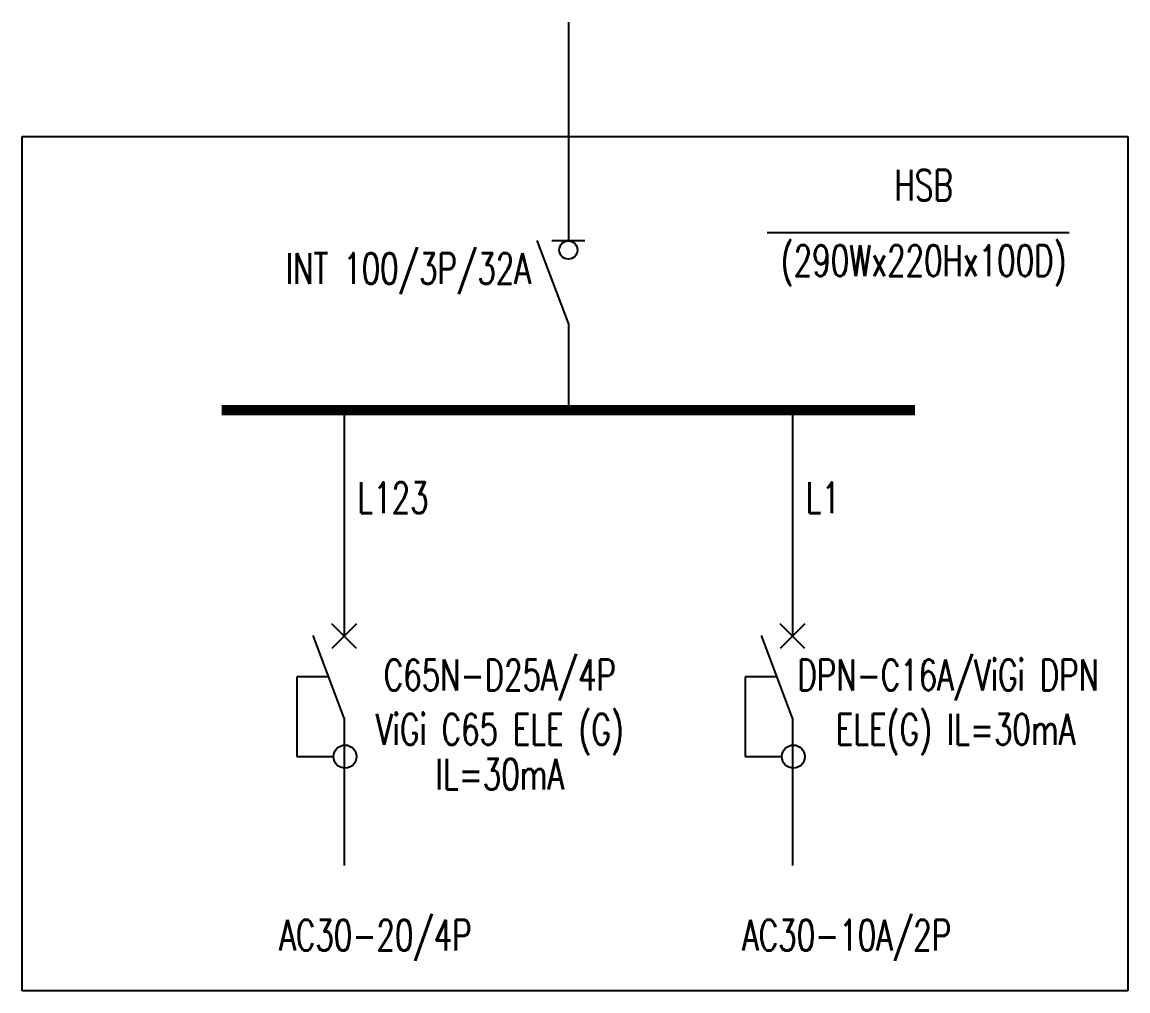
# Model space of a CAD drawing. Extents: x -336391 to 664021, y -458009 to -178412.
# Drawn here: x 630927 to 641687, y -442310 to -432887 of the extents above; entities that cross this region are included whole.
import ezdxf
from ezdxf.enums import TextEntityAlignment as Align

# ---------------------------------------------------------------- set-up
doc = ezdxf.new("R2010")
doc.units = 0
doc.header["$LTSCALE"] = 1000
doc.header["$MEASUREMENT"] = 0
doc.linetypes.add('DASHED2', pattern=[0.375, 0.25, -0.125])
for name, color, linetype in [('EQUIP-箱柜', 3, 'CONTINUOUS'), ('WIRE-照明', 6, 'CONTINUOUS'), ('电气-文字', 4, 'CONTINUOUS')]:
    doc.layers.add(name, color=color, linetype=linetype)
doc.styles.add('HZ', font='tjromans.shx', dxfattribs={"width": 0.75, "bigfont": 'tjhztxt.shx'})

msp = doc.modelspace()

# ---------------------------------------------------------------- linework, layer by layer
at = {"layer": 'EQUIP-箱柜'}
for p, q in [((636242.7, -435815), (635939.3, -435009.4)), ((636404, -435015), (636081.4, -435015)), ((634181.5, -438978.6), (633941.5, -438738.6)), ((634181.5, -438738.6), (633941.5, -438978.6)), ((638543.9, -438738.6), (638303.9, -438978.6)), ((638543.9, -438978.6), (638303.9, -438738.6)), ((634061.5, -439658.6), (633758.1, -438853)), ((638423.9, -439658.6), (638120.5, -438853)), ((633909.8, -439255.8), (633599.3, -439255.8)), ((633599.3, -439255.8), (633599.3, -440031.1)), ((637961.7, -439255.8), (637961.7, -440031.1)), ((638272.2, -439255.8), (637961.7, -439255.8)), ((633599.3, -440031.1), (633957.7, -440031.1)), ((637961.7, -440031.1), (638320.1, -440031.1))]:
    msp.add_line(p, q, dxfattribs=at)
for centre, radius in [((636242.7, -435103.2), 88.2), ((634069.6, -440031.1), 111.9), ((638432, -440031.1), 111.9)]:
    msp.add_circle(centre, radius, dxfattribs=at)
at = {"layer": 'WIRE-照明'}
for p, q in [((636242.7, -432886.6), (636242.7, -435015)), ((636242.7, -435815), (636242.7, -436661.2)), ((634061.5, -436661.2), (634061.5, -438858.6)), ((638423.9, -436661.2), (638423.9, -438858.6)), ((634061.5, -439658.6), (634061.5, -441090.4)), ((638423.9, -439658.6), (638423.9, -441090.4))]:
    msp.add_line(p, q, dxfattribs=at)
at = {"layer": 'WIRE-照明', "const_width": 100}
msp.add_lwpolyline([(632869.4, -436661.2), (639616, -436661.2)], dxfattribs=at)
at = {"layer": '电气-文字'}
msp.add_line((638178.7, -434932.4), (641114.6, -434932.4), dxfattribs=at)
at = {"layer": '电气-文字', "linetype": 'DASHED2', "ltscale": 2000}
msp.add_lwpolyline([(630927.5, -433997.8), (641687, -433997.8), (641687, -442310), (630927.5, -442310)], close=True, dxfattribs=at)

# ---------------------------------------------------------------- texts
at = {"layer": '电气-文字', "style": 'HZ', "width": 0.7}
for s, p in [('HSB', (639699.9, -434622.3)), ('(290Wx220Hx100D)', (639699.9, -435356.4)), ('INT 100/3P/32A', (634686.1, -435433.5)), ('C65N-D25A/4P', (635576.6, -439387)), ('DPN-C16A/ViGi DPN', (639939, -439387)), ('ViGi C65 ELE (G)', (635576.6, -439916.2)), (' ELE(G) IL=30mA', (639939, -439916.2)), ('IL=30mA', (635576.6, -440352.3))]:
    msp.add_text(s, height=300, dxfattribs=at).set_placement(p, align=Align.CENTER)
for s, p in [('L123', (634190.5, -437663.1)), ('L1', (638552.9, -437663.1)), ('AC30-20/4P', (633429.8, -441918.8)), ('AC30-10A/2P', (637933.2, -441918.8))]:
    msp.add_text(s, height=300, dxfattribs=at).set_placement(p)

doc.saveas('drawing.dxf')
